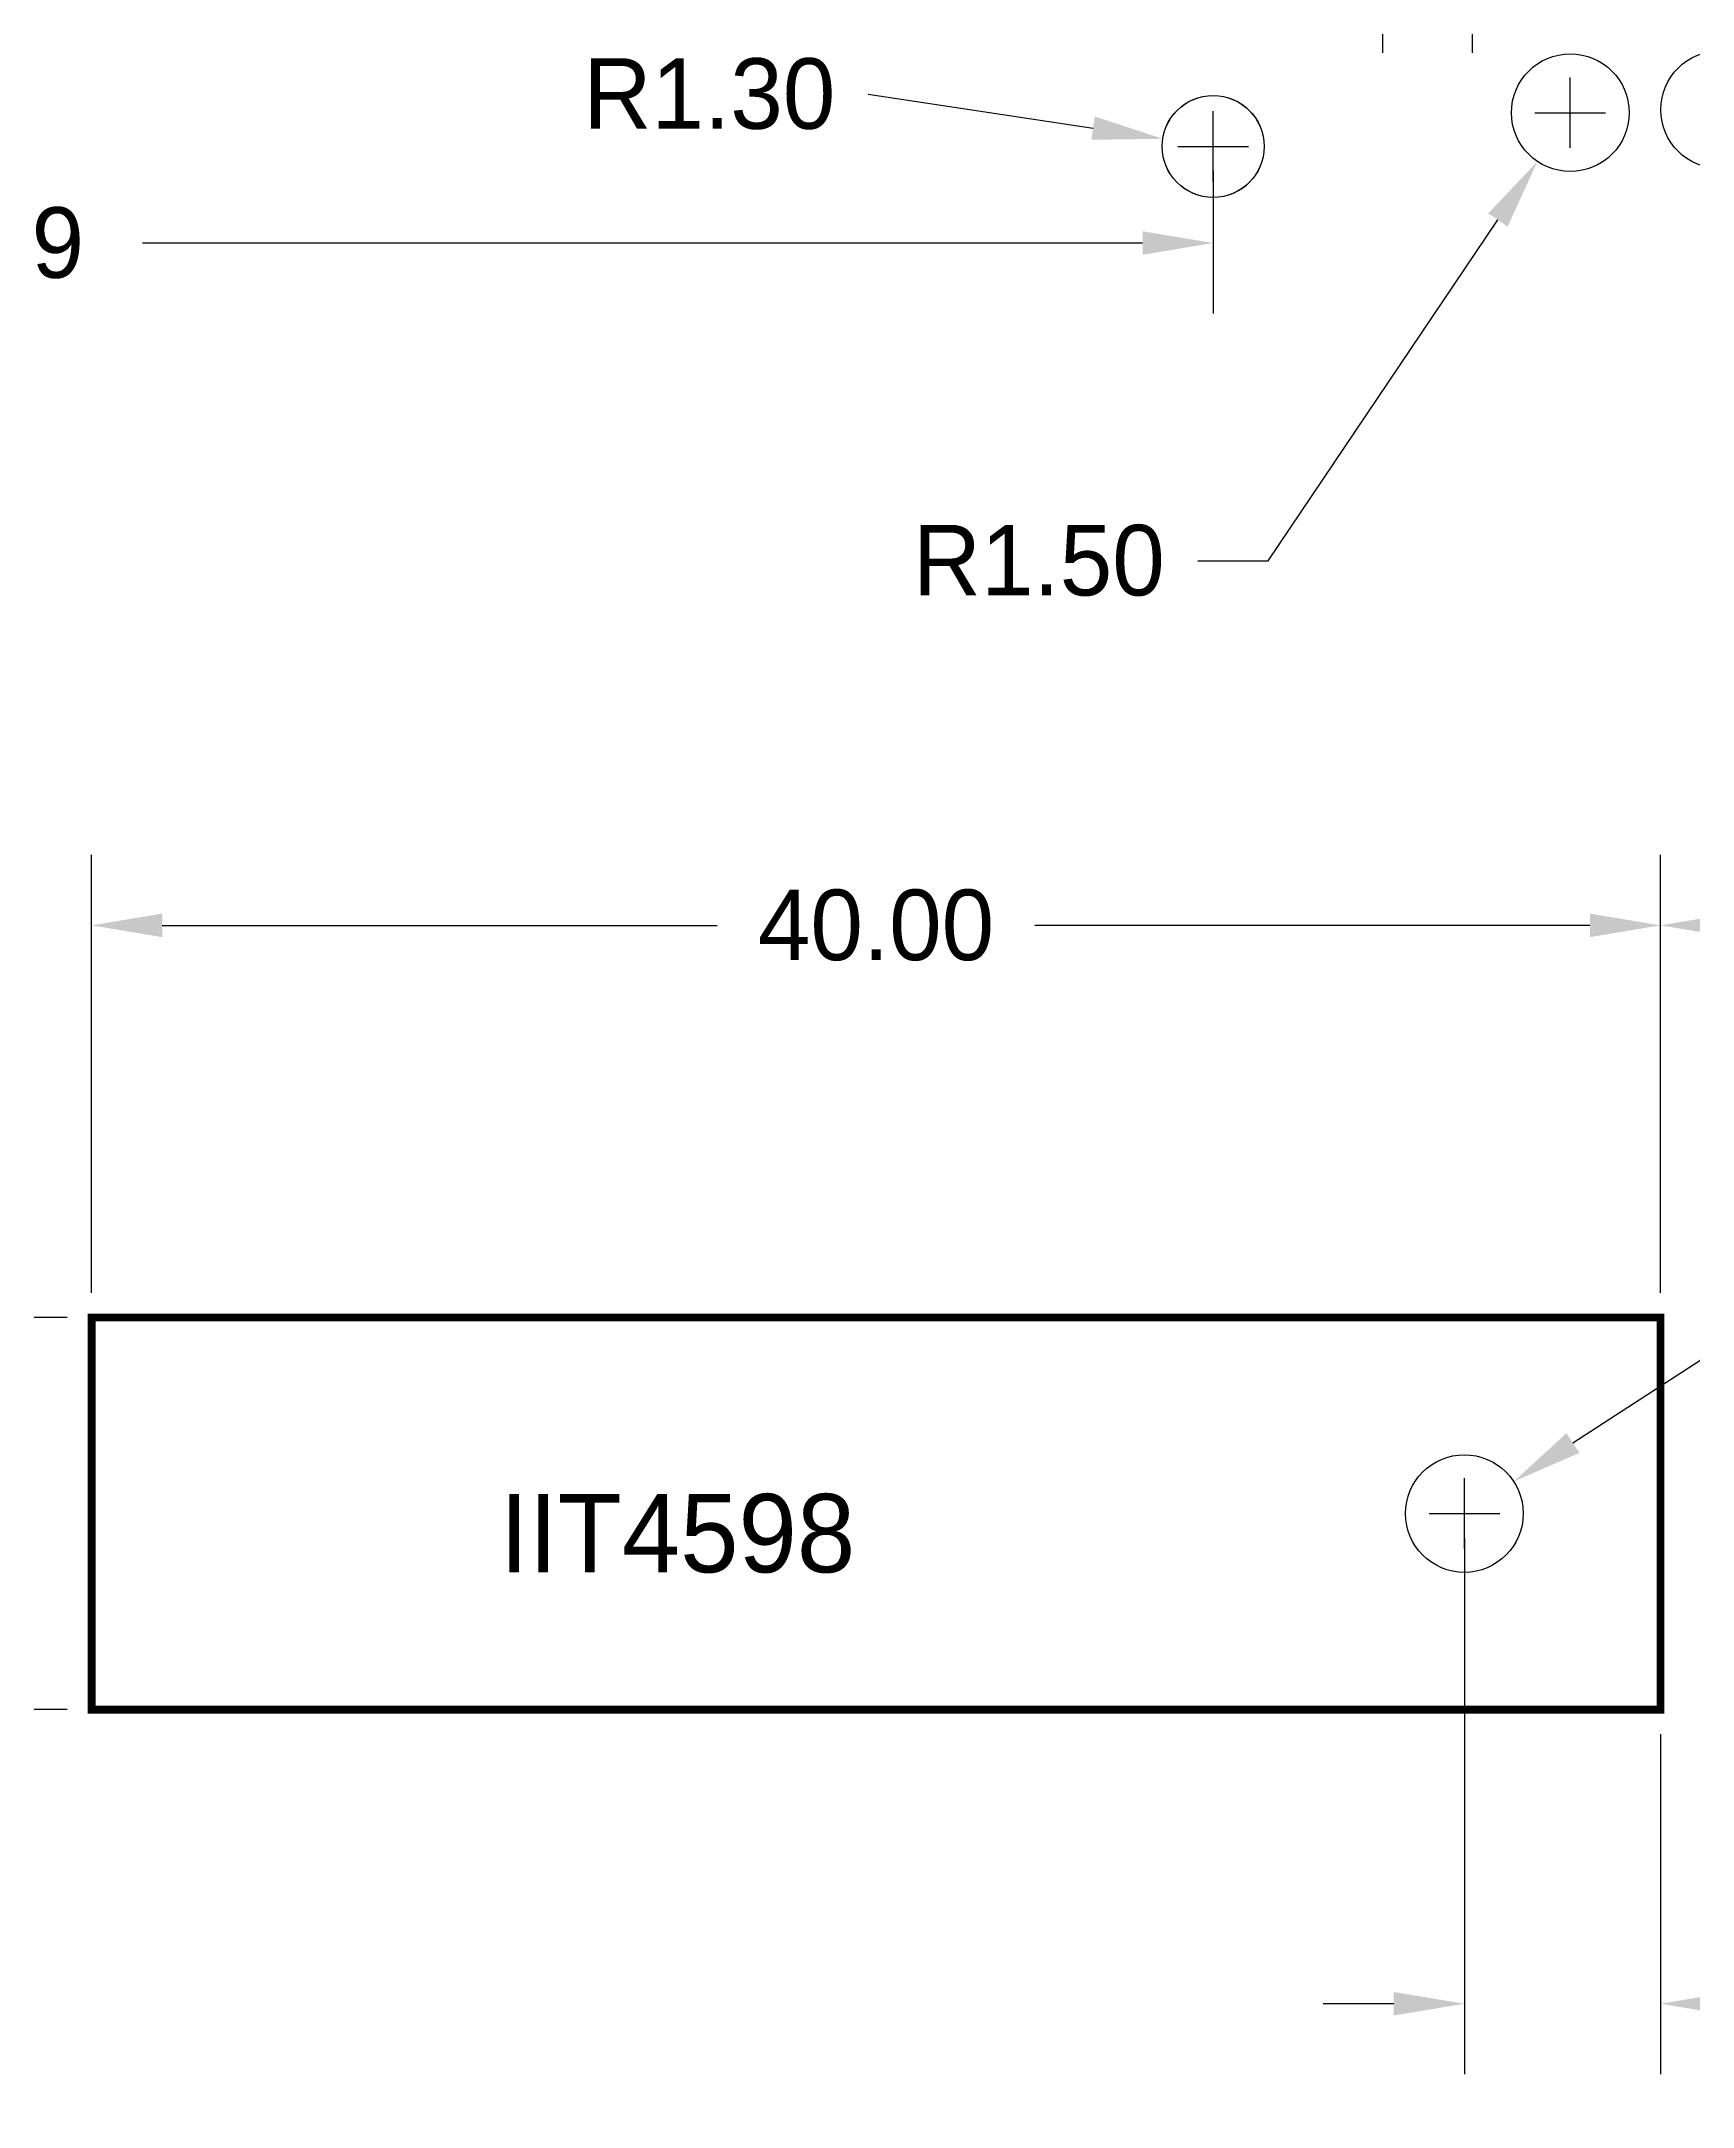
# Model space of a CAD drawing. Extents: x -8 to 251, y -10 to 232.
# Drawn here: x 38.7 to 80.8, y 19.9 to 72.5 of the extents above; entities that cross this region are included whole.
import ezdxf

# ---------------------------------------------------------------- set-up
doc = ezdxf.new("R2010")
doc.units = 0
doc.header["$MEASUREMENT"] = 0
doc.layers.get('0').update_dxf_attribs({"linetype": 'CONTINUOUS'})
doc.layers.get('Defpoints').update_dxf_attribs({"linetype": 'CONTINUOUS'})
doc.layers.add('BOARDOUTLINE', color=7, linetype='CONTINUOUS')
doc.dimstyles.new('Annotative', dxfattribs={"dimtxt": 0.18, "dimasz": 0.18, "dimexe": 0.18, "dimexo": 0.0625, "dimgap": 0.09, "dimtad": 0, "dimtih": 1, "dimtoh": 1, "dimzin": 0, "dimdsep": 46, "dimtxsty": 'Standard', "dimcen": 0.09, "dimadec": 0, "dimazin": 0, "dimtfac": 1, "dimtofl": 0, "dimtmove": 0, "dimatfit": 3, "dimfxl": 1, "dimtolj": 1, "dimtzin": 0, "dimarcsym": 0})

# ---------------------------------------------------------------- blocks, each defined once
blk = doc.blocks.new('ROUND_160')
blk.add_circle((0, 0), 1.5)
blk = doc.blocks.new('ROUND_19')
blk.add_circle((0, 0), 1.3)
blk = doc.blocks.new('*D20')
at = {"color": 0, "linetype": 'Continuous', "lineweight": -2}
for p, q in [((80, 40.625), (80, 51.8)), ((110, 40.625), (110, 51.8)), ((81.8, 50), (90.95, 50)), ((108.2, 50), (99.05, 50))]:
    blk.add_line(p, q, dxfattribs=at)
at = {"color": 0, "linetype": 'Continuous'}
for points in [[(81.8, 50.3), (81.8, 49.7), (80, 50)], [(108.2, 50.3), (108.2, 49.7), (110, 50)]]:
    blk.add_solid(points, dxfattribs=at)
at = {"layer": 'Defpoints', "color": 0, "linetype": 'Continuous'}
for p in [(80, 50), (80, 40), (110, 40)]:
    blk.add_point(p, dxfattribs=at)
at = {"color": 0, "linetype": 'Continuous', "insert": (95, 50), "char_height": 1.8, "attachment_point": 5}
blk.add_mtext('\\A1;30.00', dxfattribs=at)
blk = doc.blocks.new('*D21')
at = {"color": 0, "linetype": 'Continuous', "lineweight": -2}
for p, q in [((40, 40.625), (40, 51.8)), ((80, 40.625), (80, 51.8)), ((41.8, 50), (55.95, 50)), ((78.2, 50), (64.05, 50))]:
    blk.add_line(p, q, dxfattribs=at)
at = {"color": 0, "linetype": 'Continuous'}
for points in [[(41.8, 50.3), (41.8, 49.7), (40, 50)], [(78.2, 50.3), (78.2, 49.7), (80, 50)]]:
    blk.add_solid(points, dxfattribs=at)
at = {"layer": 'Defpoints', "color": 0, "linetype": 'Continuous'}
for p in [(40, 50), (40, 40), (80, 40)]:
    blk.add_point(p, dxfattribs=at)
at = {"color": 0, "linetype": 'Continuous', "insert": (60, 50), "char_height": 1.8, "attachment_point": 5}
blk.add_mtext('\\A1;40.00', dxfattribs=at)
blk = doc.blocks.new('*D22')
at = {"color": 0, "linetype": 'Continuous', "lineweight": -2}
for p, q in [((39.375, 40), (33.2, 40)), ((35, 38.2), (35, 36.8)), ((35, 31.8), (35, 33.2)), ((39.375, 30), (33.2, 30))]:
    blk.add_line(p, q, dxfattribs=at)
at = {"color": 0, "linetype": 'Continuous'}
for points in [[(34.7, 38.2), (35.3, 38.2), (35, 40)], [(34.7, 31.8), (35.3, 31.8), (35, 30)]]:
    blk.add_solid(points, dxfattribs=at)
at = {"layer": 'Defpoints', "color": 0, "linetype": 'Continuous'}
for p in [(40, 40), (35, 30), (40, 30)]:
    blk.add_point(p, dxfattribs=at)
at = {"color": 0, "linetype": 'Continuous', "insert": (35, 35), "char_height": 1.8, "attachment_point": 5}
blk.add_mtext('\\A1;10.00', dxfattribs=at)
blk = doc.blocks.new('*D26')
at = {"color": 0, "linetype": 'Continuous', "lineweight": -2}
for p, q in [((82.7, 40), (77.768, 36.797)), ((84.5, 40), (82.7, 40)), ((75, 34.1), (75, 35.9)), ((74.1, 35), (75.9, 35))]:
    blk.add_line(p, q, dxfattribs=at)
at = {"color": 0, "linetype": 'Continuous'}
blk.add_solid([(77.604, 37.049), (77.931, 36.546), (76.258, 35.817)], dxfattribs=at)
at = {"layer": 'Defpoints', "color": 0, "linetype": 'Continuous'}
for p in [(76.258, 35.817), (75, 35)]:
    blk.add_point(p, dxfattribs=at)
at = {"color": 0, "linetype": 'Continuous', "insert": (88.55, 40), "char_height": 1.8, "attachment_point": 5}
blk.add_mtext('\\A1;R1.50', dxfattribs=at)
blk = doc.blocks.new('*D29')
at = {"color": 0, "linetype": 'Continuous', "lineweight": -2}
for p, q in [((75, 34.375), (75, 20.7)), ((80, 29.375), (80, 20.7)), ((73.2, 22.5), (71.4, 22.5)), ((81.8, 22.5), (83.6, 22.5))]:
    blk.add_line(p, q, dxfattribs=at)
at = {"color": 0, "linetype": 'Continuous'}
for points in [[(73.2, 22.8), (73.2, 22.2), (75, 22.5)], [(81.8, 22.8), (81.8, 22.2), (80, 22.5)]]:
    blk.add_solid(points, dxfattribs=at)
at = {"layer": 'Defpoints', "color": 0, "linetype": 'Continuous'}
for p in [(75, 35), (80, 30), (80, 22.5)]:
    blk.add_point(p, dxfattribs=at)
at = {"color": 0, "linetype": 'Continuous', "insert": (86.9, 22.5), "char_height": 1.8, "attachment_point": 5}
blk.add_mtext('\\A1;5.00', dxfattribs=at)
blk = doc.blocks.new('*D53')
at = {"color": 0, "linetype": 'Continuous', "lineweight": -2}
for p, q in [((5, 5.625), (5, 69.2)), ((68.594, 69.238), (68.594, 65.6)), ((6.8, 67.4), (32.297, 67.4)), ((66.794, 67.4), (41.297, 67.4))]:
    blk.add_line(p, q, dxfattribs=at)
at = {"color": 0, "linetype": 'Continuous'}
for points in [[(6.8, 67.7), (6.8, 67.1), (5, 67.4)], [(66.794, 67.7), (66.794, 67.1), (68.594, 67.4)]]:
    blk.add_solid(points, dxfattribs=at)
at = {"layer": 'Defpoints', "color": 0, "linetype": 'Continuous'}
for p in [(68.594, 69.863), (5, 67.4), (5, 5)]:
    blk.add_point(p, dxfattribs=at)
at = {"color": 0, "linetype": 'Continuous', "insert": (36.797, 67.4), "char_height": 1.8, "attachment_point": 5}
blk.add_mtext('\\A1;63.59', dxfattribs=at)
blk = doc.blocks.new('*D72')
at = {"color": 0, "linetype": 'Continuous', "lineweight": -2}
for p, q in [((72.912, 76.223), (72.912, 72.248)), ((75.196, 76.225), (75.196, 72.248)), ((71.112, 74.048), (69.312, 74.048)), ((76.996, 74.048), (78.796, 74.048))]:
    blk.add_line(p, q, dxfattribs=at)
at = {"color": 0, "linetype": 'Continuous'}
for points in [[(71.112, 74.348), (71.112, 73.748), (72.912, 74.048)], [(76.996, 74.348), (76.996, 73.748), (75.196, 74.048)]]:
    blk.add_solid(points, dxfattribs=at)
at = {"layer": 'Defpoints', "color": 0, "linetype": 'Continuous'}
for p in [(72.912, 76.848), (75.196, 76.85), (75.196, 74.048)]:
    blk.add_point(p, dxfattribs=at)
at = {"color": 0, "linetype": 'Continuous', "insert": (82.396, 74.048), "char_height": 1.8, "attachment_point": 5}
blk.add_mtext('\\A1;2.28', dxfattribs=at)
blk = doc.blocks.new('*D87')
at = {"color": 0, "linetype": 'Continuous', "lineweight": -2}
for p, q in [((77.7, 69.824), (77.7, 71.624)), ((76.8, 70.724), (78.6, 70.724)), ((70, 59.3), (75.856, 67.988)), ((68.2, 59.3), (70, 59.3))]:
    blk.add_line(p, q, dxfattribs=at)
at = {"color": 0, "linetype": 'Continuous'}
blk.add_solid([(75.607, 68.155), (76.104, 67.82), (76.862, 69.48)], dxfattribs=at)
at = {"layer": 'Defpoints', "color": 0, "linetype": 'Continuous'}
for p in [(77.7, 70.724), (76.862, 69.48)]:
    blk.add_point(p, dxfattribs=at)
at = {"color": 0, "linetype": 'Continuous', "insert": (64.15, 59.3), "char_height": 1.8, "attachment_point": 5}
blk.add_mtext('\\A1;R1.50', dxfattribs=at)
blk = doc.blocks.new('*D88')
at = {"color": 0, "linetype": 'Continuous', "lineweight": -2}
for p, q in [((59.8, 71.2), (65.532, 70.329)), ((68.597, 68.964), (68.597, 70.764)), ((67.697, 69.864), (69.497, 69.864))]:
    blk.add_line(p, q, dxfattribs=at)
at = {"color": 0, "linetype": 'Continuous'}
blk.add_solid([(65.577, 70.626), (65.487, 70.033), (67.311, 70.059)], dxfattribs=at)
at = {"layer": 'Defpoints', "color": 0, "linetype": 'Continuous'}
for p in [(67.311, 70.059), (68.597, 69.864)]:
    blk.add_point(p, dxfattribs=at)
at = {"color": 0, "linetype": 'Continuous', "insert": (55.75, 71.2), "char_height": 1.8, "attachment_point": 5}
blk.add_mtext('\\A1;R1.30', dxfattribs=at)

msp = doc.modelspace()

# ---------------------------------------------------------------- linework, layer by layer
at = {"layer": 'BOARDOUTLINE', "const_width": 0.2}
for points in [[(40, 40), (80, 40), (80, 30), (40, 30), (40, 40)], [(40, 40), (80, 40), (80, 30), (40, 30), (40, 40)], [(40, 40), (80, 40), (80, 30), (40, 30), (40, 40)], [(40, 40), (80, 40), (80, 30), (40, 30), (40, 40)], [(80, 40), (40, 40), (80, 40)], [(40, 40), (80, 40), (80, 30), (40, 30), (40, 40)]]:
    msp.add_lwpolyline(points, dxfattribs=at)

# ---------------------------------------------------------------- block references
at = {"layer": 'BOARDOUTLINE'}
for name, p in [('ROUND_160', (77.7, 70.724)), ('ROUND_160', (81.51, 70.8)), ('ROUND_19', (68.594, 69.863)), ('ROUND_19', (68.597, 69.864)), ('ROUND_160', (75, 35))]:
    msp.add_blockref(name, p, dxfattribs=at)

# ---------------------------------------------------------------- texts
at = {"linetype": 'Continuous'}
msp.add_text('IIT4598', height=2, dxfattribs=at).set_placement((50.4, 33.5))

# ---------------------------------------------------------------- dimensions: what is measured, and where the dimension line sits
at = {"color": 1, "linetype": 'Continuous'}
for base, p1, p2, picture, middle in [((75.196, 74.048), (72.912, 76.848), (75.196, 76.85), '*D72', (82.396, 74.048)), ((5, 67.4), (68.594, 69.863), (5, 5), '*D53', (36.797, 67.4)), ((40, 50), (80, 40), (40, 40), '*D21', (60, 50)), ((80, 50), (110, 40), (80, 40), '*D20', (95, 50)), ((80, 22.5), (75, 35), (80, 30), '*D29', (86.9, 22.5))]:
    dim = msp.add_linear_dim(base=base, p1=p1, p2=p2, dimstyle='Annotative', dxfattribs=at)
    dim.commit()
    dim.dimension.update_dxf_attribs({"geometry": picture, "text_midpoint": middle})
at = {"color": 4, "linetype": 'Continuous'}
for center, mpoint, picture, middle in [((68.597, 69.864), (67.311, 70.059), '*D88', (59.8, 71.2)), ((77.7, 70.724), (76.862, 69.48), '*D87', (64.15, 59.3)), ((75, 35), (76.258, 35.817), '*D26', (88.55, 40))]:
    dim = msp.add_radius_dim(center=center, mpoint=mpoint, dimstyle='Annotative', dxfattribs=at)
    dim.commit()
    dim.dimension.update_dxf_attribs({"geometry": picture, "text_midpoint": middle, "dimtype": 164})
at = {"color": 1, "linetype": 'Continuous'}
dim = msp.add_linear_dim(base=(35, 30), p1=(40, 40), p2=(40, 30), angle=90, dimstyle='Annotative', dxfattribs=at)
dim.commit()
dim.dimension.update_dxf_attribs({"geometry": '*D22', "text_midpoint": (35, 35)})

doc.saveas('drawing.dxf')
